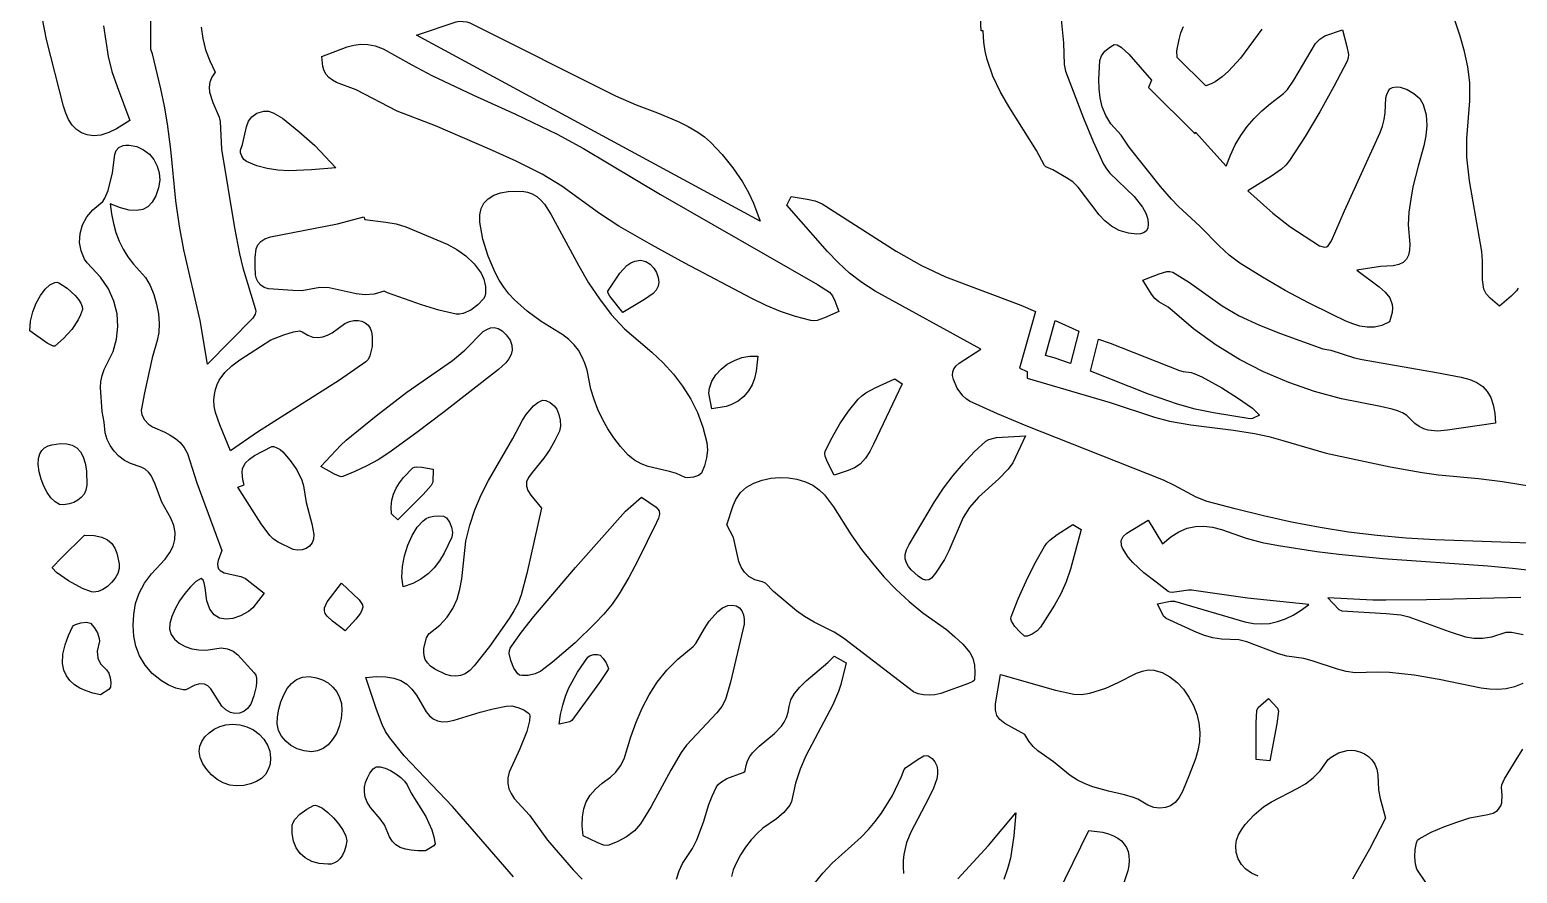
# Model space of a CAD drawing. Header units: centimetres. Extents: x 3.3 to 18.4, y 1.6 to 29.8.
# Drawn here: x 3.35 to 10.59, y 11.43 to 15.53 of the extents above; entities that cross this region are included whole.
import ezdxf

# ---------------------------------------------------------------- set-up
doc = ezdxf.new("R2010")
doc.units = ezdxf.units.CM
doc.layers.add('CUT', color=7, linetype='Continuous')

msp = doc.modelspace()

# ---------------------------------------------------------------- linework, layer by layer
at = {"layer": 'CUT'}
for points in [[(8.349527, 15.763978), (8.377935, 15.470893), (8.381194, 15.365688), (8.388803, 15.333099), (8.475618, 15.104565), (8.522666, 14.991867), (8.573952, 14.88127), (8.58713, 14.858966), (8.603304, 14.83819), (8.722154, 14.723277), (8.7625, 14.671401), (8.778307, 14.643177), (8.788152, 14.613928), (8.79096, 14.588662), (8.788115, 14.56956), (8.780366, 14.555935), (8.76846, 14.547099), (8.753145, 14.542363), (8.735169, 14.541039), (8.694223, 14.545874), (8.65012, 14.559209), (8.612512, 14.579437), (8.580096, 14.605203), (8.55157, 14.635153), (8.450335, 14.769697), (8.423893, 14.794524), (8.392758, 14.815394), (8.326794, 14.853778), (8.293136, 14.867686), (8.286453, 14.874274), (8.247068, 14.948113), (8.112428, 15.161542), (8.070679, 15.234213), (8.034809, 15.309762), (8.007407, 15.389454), (7.99769, 15.43125), (7.99106, 15.474558), (7.987481, 15.529875), (7.977494, 15.529712), (7.959779, 15.881073)], [(4.183803, 15.54819), (4.192393, 15.492645), (4.206199, 15.437594), (4.226006, 15.383094), (4.252599, 15.329201), (4.236283, 15.304569), (4.226935, 15.280166), (4.223624, 15.25582), (4.225419, 15.231359), (4.240601, 15.181408), (4.272359, 15.109736), (4.276767, 15.089169), (4.283274, 14.954834), (4.345964, 14.572056), (4.370183, 14.445113), (4.386813, 14.376856), (4.449184, 14.174483), (4.44979, 14.164034), (4.447083, 14.152269), (4.435261, 14.131747), (4.216032, 13.908737), (4.180089, 14.120833), (4.100623, 14.463784), (4.079035, 14.578899), (4.062012, 14.703037), (4.036499, 14.952718), (4.021052, 15.077173), (4.006173, 15.162792), (3.987863, 15.24791), (3.948553, 15.41774), (3.940077, 15.439626), (3.940974, 15.790747)], [(3.710221, 15.553899), (3.732476, 15.404506), (3.74981, 15.332011), (3.775396, 15.258189), (3.8381, 15.093578), (3.772821, 15.053718), (3.735845, 15.034517), (3.696451, 15.022375), (3.661493, 15.019562), (3.63001, 15.023469), (3.602021, 15.033666), (3.577549, 15.049723), (3.556615, 15.071212), (3.539241, 15.097703), (3.525447, 15.128767), (3.515255, 15.163974), (3.431784, 15.486957), (3.411737, 15.595624)], [(10.589975, 14.278658), (10.581261, 14.265078), (10.556387, 14.239513), (10.498783, 14.190065), (10.453781, 14.229888), (10.434285, 14.250485), (10.423108, 14.272984), (10.417213, 14.318046), (10.417054, 14.410864), (10.413765, 14.456858), (10.354063, 14.800356), (10.340562, 14.915315), (10.339779, 15.005912), (10.354137, 15.188401), (10.354126, 15.279159), (10.344779, 15.35442), (10.328447, 15.429336), (10.307202, 15.503457), (10.283115, 15.576336)], [(9.343244, 15.537516), (9.239346, 15.397099), (9.181375, 15.333703), (9.149834, 15.306078), (9.116189, 15.28207), (9.097265, 15.271601), (9.071257, 15.262454), (8.93172, 15.400132), (8.929653, 15.432816), (8.940623, 15.487483), (8.949259, 15.519757), (8.962514, 15.551465)], [(10.734056, 13.033969), (10.186191, 13.054304), (10.044964, 13.061846), (9.90459, 13.074572), (9.765023, 13.092143), (9.626221, 13.114223), (9.48814, 13.140474), (9.350736, 13.170561), (9.213965, 13.204145), (9.077783, 13.240889), (9.0233, 13.261715), (8.918612, 13.318763), (8.865222, 13.344921), (8.196768, 13.609047), (8.057849, 13.667214), (7.920789, 13.729281), (7.904696, 13.739476), (7.889026, 13.754027), (7.861505, 13.791846), (7.843319, 13.834038), (7.839319, 13.854056), (7.839564, 13.871905), (7.844984, 13.88637), (7.855849, 13.900084), (7.871104, 13.91332), (7.976404, 13.981849), (7.462205, 14.26431), (7.397128, 14.305309), (7.337597, 14.351674), (7.282481, 14.40231), (7.230652, 14.456123), (7.033607, 14.681279), (7.054064, 14.723279), (7.13226, 14.711026), (7.170069, 14.702729), (7.204209, 14.688248), (7.564058, 14.457669), (7.687495, 14.387754), (7.805166, 14.33351), (8.171045, 14.195308), (8.243021, 14.164539), (8.165046, 13.88882), (8.202228, 13.87222), (8.202228, 13.839847), (8.605048, 13.722837), (8.821538, 13.650407), (8.89479, 13.631801), (8.997588, 13.613989), (9.204895, 13.586698), (9.30812, 13.57062), (9.376953, 13.555926), (9.445203, 13.537992), (9.656927, 13.475562), (9.96783, 13.409615), (10.123617, 13.381036), (10.20176, 13.370368), (10.39739, 13.352349), (10.513173, 13.337254), (10.782864, 13.294431)], [(10.611912, 12.354887), (10.571701, 12.338396), (10.531576, 12.329179), (10.491313, 12.326031), (10.450688, 12.327742), (10.409478, 12.333107), (10.20496, 12.375015), (10.084257, 12.396473), (9.963592, 12.409179), (9.90368, 12.410638), (9.797257, 12.407729), (9.752964, 12.413901), (9.710659, 12.424654), (9.588424, 12.466032), (9.54682, 12.476745), (9.464206, 12.488926), (9.425022, 12.500159), (9.269951, 12.558664), (9.231544, 12.567167), (9.1477, 12.570678), (9.105173, 12.577478), (9.065054, 12.588695), (9.02672, 12.603209), (8.878729, 12.671855), (8.865388, 12.683015), (8.836043, 12.742605), (8.899022, 12.756539), (8.918411, 12.755089), (9.261168, 12.655619), (9.302108, 12.647488), (9.342078, 12.644968), (9.381261, 12.647912), (9.419839, 12.656174), (9.457998, 12.669606), (9.495919, 12.688062), (9.533787, 12.711394), (9.571784, 12.739455), (9.273782, 12.76986), (9.001487, 12.808886), (8.985804, 12.809362), (8.906958, 12.798006), (8.896542, 12.799433), (8.888041, 12.803491), (8.828662, 12.84765), (8.770022, 12.893623), (8.716559, 12.943506), (8.693158, 12.970568), (8.664824, 13.01397), (8.660219, 13.027241), (8.659791, 13.050394), (8.66927, 13.069912), (8.686495, 13.086856), (8.789624, 13.150077), (8.860464, 13.034647), (8.900234, 13.068555), (8.94, 13.093572), (8.979997, 13.110261), (9.020463, 13.119186), (9.061633, 13.120911), (9.103745, 13.116), (9.147034, 13.105017), (9.266762, 13.061855), (9.344659, 13.041765), (9.424068, 13.026196), (9.610202, 12.997612), (9.717169, 12.984539), (9.931697, 12.963558), (10.442854, 12.927987), (10.561678, 12.916474), (10.917622, 12.875887)], [(10.603063, 12.773409), (10.143921, 12.762559), (9.946431, 12.760252), (9.882675, 12.761483), (9.663836, 12.772637), (9.717951, 12.715075), (9.731573, 12.708944), (9.947546, 12.696135), (10.019144, 12.689127), (10.058478, 12.680231), (10.254032, 12.607871), (10.33363, 12.583036), (10.374655, 12.576198), (10.417151, 12.575349), (10.461611, 12.582192), (10.531739, 12.604681), (10.557602, 12.604991), (10.61497, 12.593061)], [(6.497047, 11.403726), (6.509074, 11.443705), (6.525173, 11.480428), (6.57407, 11.553324), (6.595728, 11.594965), (6.627227, 11.680513), (6.65381, 11.766249), (6.669323, 11.808126), (6.688486, 11.848776), (6.698137, 11.862423), (6.71083, 11.874626), (6.740438, 11.894001), (6.820629, 11.922008), (6.828023, 11.926611), (6.830939, 11.93163), (6.83467, 11.957055), (6.842146, 11.979706), (6.852837, 12.000009), (6.866215, 12.01839), (6.89892, 12.051089), (6.973328, 12.112156), (7.006577, 12.147335), (7.020363, 12.167576), (7.031553, 12.190152), (7.039617, 12.21549), (7.044028, 12.244014), (7.052268, 12.276055), (7.070359, 12.307313), (7.096119, 12.337959), (7.127364, 12.368169), (7.232181, 12.457918), (7.263535, 12.488119), (7.321691, 12.456422), (7.296145, 12.350435), (7.284731, 12.316233), (7.256712, 12.251986), (7.125196, 12.003323), (7.097252, 11.938641), (7.075199, 11.871112), (7.056207, 11.78171), (7.047068, 11.763527), (7.018889, 11.728274), (6.982758, 11.696746), (6.917038, 11.65212), (6.888123, 11.62582), (6.859472, 11.594356), (6.83232, 11.559355), (6.807906, 11.522447), (6.787467, 11.485258), (6.77224, 11.449419), (6.763464, 11.416556)], [(5.703565, 11.415433), (5.406511, 11.757391), (5.171794, 12.00368), (5.101422, 12.091383), (5.081551, 12.122567), (5.064636, 12.156036), (5.036844, 12.228385), (4.985587, 12.384654), (5.037634, 12.389135), (5.082701, 12.388226), (5.121602, 12.381791), (5.15515, 12.369693), (5.18416, 12.351798), (5.209444, 12.327969), (5.231816, 12.298072), (5.279148, 12.217002), (5.295183, 12.19877), (5.31339, 12.184293), (5.334144, 12.17426), (5.357822, 12.169363), (5.384799, 12.170291), (5.415451, 12.177734), (5.540659, 12.216497), (5.604119, 12.232617), (5.668092, 12.245526), (5.695759, 12.245965), (5.725052, 12.239439), (5.753098, 12.227542), (5.777022, 12.211871), (5.780907, 12.206048), (5.782756, 12.197214), (5.781576, 12.173394), (5.768308, 12.121304), (5.734671, 12.037252), (5.682245, 11.924561), (5.675947, 11.895826), (5.675934, 11.869043), (5.681605, 11.843847), (5.692359, 11.819871), (5.707595, 11.79675), (5.781928, 11.715058), (5.869034, 11.592978), (5.993932, 11.449609), (6.037723, 11.403862)], [(9.325496, 11.418422), (9.293433, 11.432982), (9.266112, 11.452126), (9.24415, 11.475537), (9.228167, 11.5029), (9.218781, 11.533896), (9.216611, 11.56821), (9.220771, 11.593196), (9.230395, 11.618807), (9.244571, 11.644494), (9.262384, 11.669706), (9.305265, 11.716506), (9.351728, 11.754801), (9.390971, 11.779707), (9.515507, 11.844066), (9.555572, 11.868072), (9.593056, 11.896358), (9.626844, 11.930724), (9.665773, 11.985951), (9.679955, 11.997907), (9.716861, 12.017424), (9.758245, 12.028874), (9.778024, 12.030745), (9.795812, 12.029606), (9.820451, 12.023478), (9.842769, 12.013723), (9.862419, 12.000376), (9.879057, 11.983474), (9.892337, 11.963052), (9.901913, 11.939146), (9.907439, 11.911791), (9.911042, 11.838935), (9.919322, 11.796635), (9.944645, 11.700007), (9.866775, 11.549286), (9.784325, 11.404494)], [(10.140576, 11.38766), (10.097685, 11.453119), (10.090318, 11.47691), (10.087579, 11.511609), (10.088655, 11.54883), (10.095129, 11.580927), (10.100885, 11.592664), (10.108586, 11.600253), (10.167042, 11.631539), (10.228228, 11.658415), (10.291168, 11.681655), (10.354887, 11.702035), (10.44246, 11.717566), (10.468596, 11.725276), (10.490125, 11.738494), (10.505197, 11.759765), (10.509735, 11.774216), (10.511658, 11.812338), (10.508288, 11.849503), (10.511267, 11.862984), (10.524262, 11.891184), (10.58453, 11.992774), (10.612469, 12.035407)], [(7.165411, 11.381583), (7.207303, 11.433605), (7.254068, 11.48219), (7.394131, 11.608438), (7.430175, 11.645725), (7.463248, 11.684513), (7.493551, 11.724847), (7.546652, 11.810323), (7.591086, 11.902499), (7.603648, 11.937162), (7.610437, 11.944852), (7.671551, 11.987779), (7.699997, 12.003097), (7.711471, 12.005939), (7.720267, 12.004321), (7.739685, 11.990136), (7.753359, 11.973636), (7.761857, 11.955173), (7.765747, 11.9351), (7.765597, 11.913772), (7.761976, 11.891542), (7.746589, 11.845787), (7.7211, 11.792717), (7.637207, 11.635873), (7.615651, 11.581331), (7.601744, 11.524136), (7.598491, 11.494258), (7.598149, 11.463373), (7.601052, 11.431367)], [(7.865096, 11.404708), (8.013407, 11.56781), (8.14722, 11.726509), (8.136295, 11.614754), (8.120275, 11.506111), (8.106876, 11.453503), (8.088029, 11.402329)], [(8.34854, 11.326598), (8.501813, 11.640918), (8.569053, 11.631742), (8.597147, 11.624175), (8.621645, 11.614647), (8.64261, 11.60318), (8.66011, 11.589793), (8.674208, 11.574506), (8.684971, 11.55734), (8.692465, 11.538314), (8.696753, 11.517449), (8.697902, 11.494765), (8.695978, 11.470281), (8.691045, 11.444019), (8.672415, 11.386236)]]:
    msp.add_lwpolyline(points, dxfattribs=at)
for points in [[(6.599681, 15.037074), (6.631943, 15.014247), (6.662379, 14.988148), (6.718539, 14.928438), (6.769698, 14.862541), (6.817393, 14.795055), (6.847227, 14.743954), (6.87013, 14.691621), (6.903373, 14.603373), (5.231422, 15.508583), (5.42536, 15.573651), (5.441657, 15.576549), (5.476409, 15.573784), (5.491869, 15.568186), (6.200264, 15.213553), (6.300917, 15.17007), (6.403548, 15.130392), (6.50439, 15.088175), (6.552965, 15.064132)], [(9.624835, 15.489737), (9.648902, 15.505112), (9.735089, 15.534857), (9.757331, 15.453459), (9.764123, 15.414957), (9.763322, 15.397836), (9.758539, 15.382736), (9.693759, 15.258533), (9.625665, 15.13595), (9.553708, 15.015693), (9.477339, 14.898466), (9.460014, 14.877016), (9.439339, 14.857627), (9.39012, 14.822632), (9.275495, 14.751024), (9.396686, 14.642931), (9.479949, 14.578673), (9.623843, 14.484692), (9.648038, 14.47675), (9.657776, 14.478491), (9.666492, 14.484214), (9.68251, 14.508128), (9.745125, 14.654708), (9.918127, 15.035289), (9.929562, 15.065833), (9.937956, 15.097952), (9.943015, 15.130709), (9.946702, 15.203131), (9.950664, 15.22055), (9.957109, 15.235388), (9.966482, 15.24699), (9.979228, 15.2547), (9.995793, 15.257864), (10.016621, 15.255825), (10.049991, 15.244278), (10.083132, 15.224731), (10.110966, 15.199774), (10.128412, 15.172), (10.142079, 15.120389), (10.145688, 15.069592), (10.141412, 15.019424), (10.131424, 14.9697), (10.103007, 14.870846), (10.077827, 14.771554), (10.067289, 14.71024), (10.058958, 14.648212), (10.055437, 14.586422), (10.062566, 14.491964), (10.06173, 14.462831), (10.056427, 14.438372), (10.046262, 14.418538), (10.03084, 14.403278), (10.009767, 14.392541), (9.982647, 14.386277), (9.919931, 14.382914), (9.805375, 14.365273), (9.914373, 14.284538), (9.943378, 14.258749), (9.965073, 14.230584), (9.977272, 14.198281), (9.979127, 14.180027), (9.977788, 14.160077), (9.964433, 14.114211), (9.927598, 14.096563), (9.891184, 14.088291), (9.855258, 14.087854), (9.819888, 14.093713), (9.78514, 14.104327), (9.751082, 14.118158), (9.685304, 14.149306), (9.570361, 14.206347), (9.457227, 14.267311), (9.345994, 14.331752), (9.236757, 14.399227), (9.18462, 14.438347), (9.136385, 14.483602), (9.042679, 14.578482), (8.936153, 14.676307), (8.9032, 14.711145), (8.850621, 14.773077), (8.698336, 14.963601), (8.658908, 15.022735), (8.608907, 15.077393), (8.583741, 15.117339), (8.566671, 15.159331), (8.556337, 15.202975), (8.55138, 15.247874), (8.55044, 15.293635), (8.555173, 15.386163), (8.562772, 15.408211), (8.5798, 15.430027), (8.602061, 15.449214), (8.625359, 15.463372), (8.63943, 15.461824), (8.658777, 15.450495), (8.696319, 15.416537), (8.805807, 15.289242), (8.791475, 15.254245), (9.018325, 15.028786), (9.021313, 15.036025), (9.169653, 14.872219), (9.190336, 14.925087), (9.214327, 14.974456), (9.241656, 15.020544), (9.272353, 15.06357), (9.30645, 15.103752), (9.343976, 15.141307), (9.384962, 15.176455), (9.449405, 15.225652), (9.467385, 15.244797), (9.499069, 15.289279), (9.6048, 15.467391)], [(6.04324, 14.95721), (6.418114, 14.73307), (7.182451, 14.296069), (7.239801, 14.25839), (7.255573, 14.240836), (7.266921, 14.216961), (7.286483, 14.164737), (7.215736, 14.133165), (7.181311, 14.121369), (7.165001, 14.119266), (7.149546, 14.120761), (7.075802, 14.140751), (7.002974, 14.165334), (6.931701, 14.194237), (6.862624, 14.227185), (6.536535, 14.39925), (6.375194, 14.488435), (6.215414, 14.580259), (6.1211, 14.641731), (5.937975, 14.77396), (5.842407, 14.832608), (5.715797, 14.896342), (5.586377, 14.954868), (5.3249, 15.066831), (5.137699, 15.139634), (4.937876, 15.242141), (4.843354, 15.277969), (4.822435, 15.289192), (4.805784, 15.302384), (4.792947, 15.317726), (4.783468, 15.335396), (4.776895, 15.355575), (4.770647, 15.404176), (4.89454, 15.451841), (4.927614, 15.460425), (4.960898, 15.464744), (4.995171, 15.463849), (5.031214, 15.45679), (5.069807, 15.442615), (5.208303, 15.364776), (5.3071, 15.312896), (5.509147, 15.216487), (5.713436, 15.12355), (5.915531, 15.026483)], [(4.455645, 15.128902), (4.489165, 15.139541), (4.511448, 15.138787), (4.535387, 15.130896), (4.580092, 15.104255), (4.659937, 15.039812), (4.7366, 14.971345), (4.8398, 14.862835), (4.721457, 14.853448), (4.610687, 14.84945), (4.557567, 14.852334), (4.50565, 14.859998), (4.454706, 14.873587), (4.404505, 14.894247), (4.392614, 14.904418), (4.382234, 14.920194), (4.375829, 14.936934), (4.375865, 14.949994), (4.384772, 14.977067), (4.404386, 15.06355), (4.41527, 15.089525), (4.431685, 15.11177)], [(3.946688, 13.939028), (3.90838, 13.76896), (3.893106, 13.683252), (3.896367, 13.662018), (3.90934, 13.638), (3.927939, 13.616531), (3.948078, 13.602943), (4.007266, 13.577643), (4.034352, 13.563323), (4.059267, 13.54669), (4.081638, 13.526843), (4.101091, 13.502885), (4.117254, 13.473915), (4.162984, 13.331381), (4.285086, 13.001521), (4.266911, 12.953908), (4.264306, 12.937132), (4.26533, 12.923516), (4.269538, 12.912676), (4.27649, 12.904226), (4.296849, 12.892948), (4.377693, 12.876322), (4.39942, 12.866225), (4.491327, 12.795296), (4.436093, 12.723158), (4.414031, 12.705096), (4.375066, 12.68454), (4.338062, 12.671852), (4.303887, 12.667896), (4.273408, 12.673534), (4.247493, 12.689629), (4.227009, 12.717044), (4.212824, 12.756643), (4.204475, 12.820987), (4.198917, 12.844199), (4.193919, 12.858701), (4.184939, 12.866731), (4.159059, 12.850932), (4.131806, 12.825588), (4.104809, 12.793312), (4.079698, 12.756714), (4.058101, 12.718405), (4.041647, 12.680998), (4.031965, 12.647102), (4.030684, 12.61933), (4.038923, 12.594101), (4.055133, 12.571363), (4.077995, 12.551775), (4.106188, 12.535996), (4.138392, 12.524686), (4.173286, 12.518504), (4.209551, 12.518109), (4.282228, 12.529131), (4.313276, 12.524558), (4.339992, 12.512415), (4.363358, 12.494675), (4.442982, 12.407246), (4.449724, 12.396593), (4.453094, 12.381054), (4.453508, 12.361884), (4.451379, 12.340338), (4.441152, 12.295136), (4.425726, 12.255488), (4.410595, 12.233345), (4.39201, 12.21845), (4.371055, 12.210572), (4.348812, 12.209484), (4.326367, 12.214955), (4.304801, 12.226754), (4.2852, 12.244654), (4.232023, 12.32975), (4.217336, 12.343958), (4.199883, 12.352542), (4.178749, 12.353997), (4.153019, 12.346819), (4.110627, 12.325385), (4.09625, 12.324973), (4.061362, 12.332934), (4.024211, 12.348716), (3.99189, 12.367647), (3.946823, 12.404339), (3.91147, 12.445045), (3.885159, 12.489238), (3.867219, 12.53639), (3.856976, 12.585975), (3.853758, 12.637465), (3.856893, 12.690331), (3.865709, 12.744047), (3.882296, 12.794372), (3.908744, 12.843234), (3.942107, 12.888664), (4.009472, 12.960577), (4.032342, 12.992214), (4.047979, 13.023963), (4.05631, 13.056186), (4.057266, 13.089244), (4.050774, 13.1235), (4.036764, 13.159314), (3.993645, 13.237433), (3.960325, 13.324652), (3.941104, 13.366917), (3.928952, 13.383001), (3.912002, 13.397098), (3.892498, 13.408079), (3.840628, 13.42495), (3.810893, 13.440392), (3.784082, 13.460495), (3.760799, 13.484614), (3.741646, 13.512104), (3.727229, 13.542321), (3.718148, 13.57462), (3.71343, 13.625793), (3.703459, 13.678217), (3.695214, 13.7947), (3.697059, 13.823722), (3.702414, 13.852972), (3.712254, 13.882585), (3.755829, 13.970063), (3.773276, 14.029953), (3.779816, 14.091342), (3.775371, 14.153203), (3.759861, 14.214513), (3.733209, 14.274247), (3.695336, 14.331379), (3.630431, 14.401695), (3.617551, 14.419803), (3.600038, 14.45905), (3.592995, 14.500899), (3.595793, 14.543628), (3.607805, 14.585513), (3.628401, 14.624829), (3.656952, 14.659854), (3.705575, 14.700082), (3.716073, 14.7151), (3.731857, 14.753276), (3.753273, 14.839363), (3.763775, 14.928922), (3.770985, 14.947783), (3.78386, 14.962385), (3.804316, 14.971305), (3.817984, 14.97319), (3.834266, 14.97312), (3.871519, 14.966286), (3.904463, 14.951532), (3.932479, 14.930108), (3.954948, 14.903261), (3.971249, 14.872243), (3.980764, 14.838302), (3.982874, 14.802689), (3.976958, 14.766651), (3.963205, 14.727092), (3.946352, 14.696261), (3.925708, 14.674058), (3.900582, 14.660384), (3.870284, 14.655138), (3.834124, 14.658221), (3.791412, 14.669532), (3.741456, 14.688971), (3.748117, 14.639946), (3.75753, 14.593322), (3.769957, 14.549047), (3.785662, 14.507065), (3.804908, 14.467322), (3.827957, 14.429764), (3.855072, 14.394337), (3.913076, 14.329515), (3.935623, 14.291037), (3.95386, 14.247515), (3.967489, 14.200911), (3.976214, 14.153187), (3.979738, 14.106304), (3.977762, 14.062226), (3.969991, 14.022914)], [(6.481149, 13.859414), (6.526052, 13.800903), (6.565284, 13.738753), (6.598412, 13.67269), (6.625001, 13.60244), (6.644618, 13.52773), (6.647331, 13.490938), (6.642316, 13.452335), (6.631769, 13.413929), (6.617887, 13.37773), (6.603883, 13.366351), (6.578485, 13.358355), (6.550608, 13.355762), (6.538525, 13.357123), (6.49684, 13.376327), (6.462903, 13.387122), (6.357844, 13.410997), (6.323882, 13.423162), (6.291522, 13.44095), (6.261404, 13.466475), (6.224577, 13.507618), (6.191349, 13.550299), (6.161755, 13.594539), (6.135834, 13.640357), (6.113623, 13.687774), (6.095158, 13.736809), (6.080477, 13.787483), (6.061485, 13.878545), (6.050515, 13.91395), (6.036432, 13.946324), (6.018958, 13.97596), (5.997816, 14.003149), (5.97273, 14.028184), (5.943421, 14.051358), (5.838824, 14.11656), (5.770502, 14.16576), (5.708427, 14.221039), (5.680912, 14.251107), (5.656374, 14.282872), (5.633899, 14.317696), (5.613638, 14.354682), (5.579854, 14.433503), (5.555216, 14.516074), (5.539916, 14.59913), (5.539065, 14.634951), (5.545966, 14.665916), (5.560051, 14.69203), (5.580754, 14.713295), (5.607509, 14.729717), (5.639749, 14.741299), (5.676908, 14.748045), (5.746195, 14.749833), (5.771659, 14.745128), (5.794983, 14.736162), (5.81634, 14.723254), (5.835905, 14.706723), (5.853849, 14.686886), (5.885572, 14.638568), (6.020871, 14.386482), (6.06906, 14.304545), (6.121262, 14.225442), (6.178956, 14.150243), (6.243624, 14.080022), (6.376062, 13.966614), (6.431008, 13.91456)], [(5.495283, 14.171733), (5.458181, 14.154923), (5.440571, 14.151356), (5.424515, 14.151879), (5.340081, 14.171714), (5.256764, 14.197579), (5.091142, 14.254656), (5.074604, 14.264231), (5.026446, 14.249146), (4.982483, 14.245926), (4.938707, 14.251176), (4.806949, 14.280312), (4.762366, 14.282005), (4.674697, 14.265799), (4.629561, 14.26627), (4.511321, 14.27443), (4.490478, 14.28152), (4.474358, 14.29262), (4.462443, 14.307015), (4.454217, 14.323993), (4.449162, 14.342839), (4.446497, 14.383282), (4.446783, 14.426776), (4.452304, 14.469854), (4.460416, 14.48907), (4.4739, 14.50558), (4.494113, 14.518518), (4.52241, 14.527016), (4.84715, 14.591634), (4.975675, 14.625366), (4.979711, 14.611889), (5.082366, 14.599553), (5.132618, 14.590959), (5.179869, 14.575596), (5.381204, 14.491789), (5.428487, 14.465736), (5.472452, 14.434653), (5.51205, 14.397044), (5.546233, 14.351417), (5.559455, 14.321328), (5.566895, 14.285754), (5.566838, 14.251635), (5.563463, 14.237289), (5.55757, 14.225908), (5.530264, 14.197123)], [(6.407514, 14.330492), (6.410246, 14.307518), (6.407088, 14.287091), (6.397656, 14.269016), (6.382899, 14.252566), (6.341237, 14.222536), (6.236096, 14.159909), (6.172754, 14.238946), (6.161561, 14.257819), (6.161793, 14.263218), (6.220623, 14.351431), (6.254816, 14.388124), (6.273495, 14.401446), (6.293375, 14.410212), (6.321716, 14.413808), (6.346948, 14.407993), (6.368608, 14.394762), (6.386231, 14.376106), (6.399354, 14.354018)], [(9.730146, 13.740154), (9.600181, 13.775797), (9.47409, 13.819377), (9.352031, 13.871286), (9.234162, 13.931915), (9.12064, 14.001655), (9.011625, 14.080898), (8.907273, 14.170034), (8.886901, 14.185472), (8.842512, 14.212358), (8.822927, 14.228349), (8.806103, 14.248477), (8.763695, 14.316761), (8.843313, 14.348229), (8.88045, 14.358996), (8.896446, 14.359598), (8.910003, 14.355663), (8.991947, 14.305098), (9.149747, 14.192703), (9.232216, 14.143528), (9.331495, 14.097734), (9.433764, 14.057785), (9.64073, 13.982735), (9.678672, 13.976786), (9.793176, 13.939671), (9.831915, 13.930422), (10.1931, 13.868636), (10.312906, 13.845328), (10.354658, 13.833913), (10.389382, 13.818669), (10.417602, 13.799158), (10.439845, 13.774944), (10.456637, 13.74559), (10.468503, 13.71066), (10.47597, 13.669716), (10.479563, 13.622324), (10.245816, 13.587051), (10.197583, 13.582826), (10.152452, 13.58676), (10.130642, 13.593593), (10.109118, 13.604635), (10.087717, 13.620608), (10.04876, 13.658167), (10.027387, 13.671119), (10.002973, 13.681551), (9.976332, 13.689924), (9.919637, 13.70234)], [(3.598043, 14.148946), (3.586233, 14.124123), (3.554652, 14.076737), (3.515553, 14.033742), (3.472647, 13.996793), (3.464217, 13.995776), (3.435364, 14.009946), (3.350741, 14.071179), (3.354562, 14.117427), (3.365483, 14.162736), (3.381946, 14.205128), (3.40239, 14.242626), (3.425256, 14.273252), (3.448984, 14.29503), (3.472013, 14.30598), (3.482779, 14.306778), (3.492786, 14.304127), (3.533015, 14.278545), (3.571807, 14.242676), (3.587657, 14.223553), (3.599538, 14.205062), (3.606247, 14.188271), (3.606581, 14.174247)], [(4.58629, 14.051034), (4.633291, 14.066499), (4.664837, 14.070089), (4.676257, 14.066043), (4.702674, 14.049411), (4.728192, 14.04045), (4.752795, 14.038137), (4.776467, 14.04145), (4.799192, 14.049366), (4.820953, 14.060863), (4.883292, 14.105612), (4.905309, 14.115534), (4.926915, 14.120591), (4.947455, 14.121101), (4.966272, 14.117379), (4.982709, 14.109743), (4.99611, 14.098508), (5.005819, 14.083992), (5.012266, 14.065316), (5.016014, 14.043132), (5.015692, 13.9942), (5.005418, 13.949115), (4.996725, 13.931742), (4.985755, 13.9198), (4.856578, 13.830622), (4.457949, 13.578401), (4.327361, 13.487199), (4.275207, 13.613175), (4.254472, 13.673884), (4.2485, 13.703896), (4.246627, 13.733764), (4.248686, 13.760995), (4.253795, 13.786033), (4.261685, 13.809061), (4.272091, 13.830265), (4.299374, 13.867935), (4.333502, 13.900517), (4.372334, 13.929487), (4.523724, 14.02631)], [(8.452798, 14.069119), (8.412689, 13.911069), (8.33277, 13.939611), (8.290708, 13.950728), (8.3388, 14.121205)], [(5.556816, 14.066663), (5.574206, 14.077776), (5.591937, 14.084512), (5.610102, 14.086063), (5.628795, 14.08162), (5.648108, 14.070375), (5.668135, 14.051519), (5.686752, 14.025497), (5.69606, 14.000744), (5.697391, 13.977322), (5.692077, 13.955294), (5.681449, 13.934721), (5.666838, 13.915665), (5.630992, 13.882348), (5.366953, 13.676789), (5.233039, 13.576463), (5.09786, 13.477907), (5.045215, 13.443759), (4.98957, 13.41373), (4.932047, 13.386938), (4.873765, 13.3625), (4.865762, 13.361299), (4.856265, 13.363215), (4.832693, 13.374289), (4.766591, 13.410656), (4.863495, 13.514174), (4.890355, 13.53866), (5.036373, 13.657158), (5.185122, 13.772174), (5.407266, 13.925715), (5.467413, 13.977322)], [(8.605625, 14.010825), (8.942253, 13.877555), (8.960716, 13.872692), (8.999281, 13.86728), (9.017371, 13.861867), (9.050958, 13.846424), (9.148591, 13.793536), (9.224239, 13.745505), (9.298381, 13.695088), (9.331512, 13.660107), (9.297461, 13.644065), (9.286912, 13.643277), (9.10767, 13.672126), (9.018932, 13.68957), (8.932285, 13.713375), (8.791515, 13.763051), (8.509117, 13.873722), (8.548875, 14.030776)], [(6.687745, 13.857243), (6.713156, 13.884889), (6.743503, 13.908334), (6.77769, 13.926946), (6.81462, 13.940094), (6.853196, 13.947146), (6.89232, 13.947472), (6.884612, 13.873793), (6.876267, 13.839501), (6.86395, 13.807474), (6.846929, 13.778135), (6.82447, 13.751909), (6.795841, 13.72922), (6.760308, 13.710493), (6.738184, 13.703264), (6.667704, 13.691285), (6.654236, 13.767849), (6.656118, 13.791873), (6.668367, 13.826027)], [(7.2202, 13.485455), (7.253661, 13.55257), (7.291034, 13.61809), (7.332885, 13.680476), (7.379781, 13.738192), (7.397416, 13.754887), (7.41749, 13.769378), (7.462795, 13.793695), (7.558956, 13.837308), (7.594127, 13.812795), (7.455182, 13.519509), (7.436569, 13.484198), (7.4154, 13.451281), (7.390187, 13.422916), (7.36275, 13.404445), (7.330515, 13.391224), (7.262465, 13.368694), (7.230848, 13.432006), (7.219375, 13.461623), (7.217809, 13.47447)], [(5.398895, 12.392358), (5.373851, 12.399092), (5.320951, 12.424829), (5.299932, 12.439717), (5.284717, 12.455445), (5.274608, 12.472003), (5.268906, 12.48938), (5.266914, 12.507565), (5.267932, 12.526549), (5.27992, 12.577636), (5.292296, 12.597637), (5.3458, 12.638941), (5.381511, 12.677788), (5.408828, 12.720483), (5.428985, 12.766313), (5.443214, 12.814565), (5.45275, 12.864528), (5.472394, 13.048278), (5.490422, 13.126027), (5.515462, 13.200596), (5.54622, 13.272606), (5.581404, 13.342675), (5.700582, 13.547427), (5.747469, 13.636287), (5.76532, 13.66425), (5.800864, 13.705593), (5.82173, 13.722231), (5.844166, 13.733247), (5.861341, 13.732015), (5.882321, 13.721948), (5.901903, 13.70662), (5.914877, 13.689604), (5.924771, 13.663807), (5.93106, 13.635362), (5.932168, 13.607292), (5.926524, 13.582622), (5.904922, 13.537165), (5.879922, 13.49295), (5.851567, 13.450929), (5.794023, 13.381878), (5.776648, 13.357071), (5.767586, 13.335632), (5.766646, 13.315561), (5.773639, 13.294856), (5.788373, 13.271516), (5.840305, 13.208928), (5.768087, 12.889942), (5.740971, 12.786065), (5.726064, 12.74637), (5.705588, 12.708143), (5.681897, 12.671108), (5.587351, 12.536114), (5.512849, 12.440619), (5.491327, 12.418327), (5.46924, 12.40287), (5.446519, 12.393732), (5.423094, 12.3904)], [(7.756238, 12.892582), (7.736128, 12.867816), (7.723956, 12.860333), (7.709618, 12.858282), (7.692549, 12.863291), (7.672184, 12.876984), (7.638238, 12.908048), (7.624556, 12.924552), (7.61435, 12.942167), (7.608584, 12.961241), (7.608218, 12.982121), (7.614215, 13.005155), (7.627537, 13.03069), (7.750498, 13.238308), (7.794988, 13.304915), (7.841723, 13.366534), (7.891552, 13.426057), (7.944704, 13.482317), (8.00141, 13.534152), (8.01546, 13.54285), (8.052708, 13.551779), (8.193695, 13.559496), (8.132211, 13.428645), (8.110268, 13.397524), (8.063531, 13.350393), (7.964605, 13.261055), (7.921091, 13.211951), (7.89075, 13.163205), (7.820711, 13.000987), (7.799776, 12.958784)], [(3.393203, 13.449247), (3.39904, 13.4716), (3.409183, 13.488837), (3.422956, 13.501652), (3.439684, 13.510737), (3.458692, 13.516784), (3.500846, 13.522536), (3.531255, 13.521657), (3.557437, 13.514694), (3.579439, 13.501671), (3.597306, 13.482612), (3.611087, 13.45754), (3.620829, 13.42648), (3.626578, 13.389455), (3.628733, 13.319603), (3.624053, 13.296318), (3.614822, 13.27649), (3.601523, 13.259977), (3.584636, 13.246635), (3.564645, 13.236323), (3.542032, 13.228896), (3.517278, 13.224213), (3.495221, 13.226562), (3.473687, 13.238368), (3.453336, 13.258081), (3.434826, 13.284154), (3.418814, 13.315039), (3.405958, 13.349188), (3.396916, 13.385053), (3.392346, 13.421087)], [(4.682142, 13.317223), (4.69557, 13.235311), (4.723473, 13.132107), (4.732672, 13.080035), (4.731488, 13.057781), (4.724023, 13.038776), (4.711387, 13.023452), (4.694692, 13.012241), (4.675047, 13.005572), (4.653563, 13.00388), (4.63135, 13.007593), (4.559414, 13.042936), (4.536143, 13.057228), (4.517682, 13.075098), (4.47698, 13.132601), (4.362792, 13.311016), (4.394272, 13.32241), (4.387299, 13.345455), (4.383551, 13.383987), (4.38615, 13.399933), (4.398724, 13.426324), (4.419043, 13.446905), (4.444599, 13.463504), (4.527603, 13.507688), (4.537833, 13.508136), (4.553116, 13.502312), (4.569193, 13.492664), (4.581805, 13.481643), (4.617846, 13.439148), (4.649903, 13.39446), (4.674147, 13.344793)], [(5.264551, 13.274716), (5.141046, 13.151739), (5.110206, 13.179891), (5.108411, 13.214333), (5.112133, 13.246592), (5.12072, 13.276834), (5.13352, 13.30522), (5.149882, 13.331916), (5.169155, 13.357086), (5.213827, 13.4035), (5.221537, 13.407882), (5.231668, 13.409661), (5.257031, 13.407731), (5.313044, 13.398183), (5.310565, 13.333773), (5.303259, 13.317794)], [(7.259841, 13.214646), (7.346547, 13.078424), (7.396497, 13.007771), (7.449282, 12.939829), (7.505186, 12.87481), (7.564497, 12.812931), (7.627497, 12.754406), (7.694475, 12.699448), (7.809138, 12.617232), (7.8507, 12.583088), (7.88927, 12.545928), (7.92372, 12.505835), (7.938167, 12.478135), (7.945793, 12.444881), (7.948048, 12.409467), (7.946382, 12.375289), (7.943676, 12.36977), (7.937211, 12.36455), (7.916303, 12.354865), (7.781856, 12.306406), (7.75329, 12.300684), (7.72638, 12.298729), (7.698368, 12.299773), (7.671952, 12.305012), (7.649827, 12.315644), (7.309087, 12.576038), (7.26329, 12.604606), (7.166105, 12.653996), (7.119079, 12.681126), (7.079618, 12.709082), (6.967461, 12.802428), (6.928923, 12.842605), (6.91503, 12.849278), (6.877494, 12.859857), (6.848479, 12.875947), (6.826664, 12.896751), (6.810729, 12.921472), (6.799352, 12.949316), (6.773016, 13.06538), (6.741423, 13.127214), (6.771303, 13.221114), (6.78467, 13.251038), (6.807468, 13.283581), (6.837318, 13.309812), (6.872742, 13.32999), (6.912263, 13.344374), (6.954404, 13.353222), (6.997687, 13.356791), (7.040636, 13.355342), (7.081774, 13.349132), (7.123536, 13.336725), (7.159135, 13.319331), (7.189567, 13.297688), (7.21583, 13.272534)], [(6.003044, 12.553839), (5.89341, 12.459134), (5.835907, 12.415441), (5.8089, 12.402444), (5.775649, 12.394786), (5.74485, 12.394021), (5.733088, 12.396709), (5.725199, 12.401702), (5.705388, 12.430721), (5.689874, 12.466607), (5.682605, 12.501401), (5.683297, 12.515902), (5.687532, 12.527146), (5.742737, 12.60513), (5.801714, 12.680633), (6.005189, 12.919784), (6.248687, 13.193295), (6.325565, 13.262171), (6.397197, 13.212423), (6.411585, 13.194648), (6.413674, 13.179295), (6.408556, 13.159691), (6.399487, 13.13867), (6.307496, 12.953103), (6.264526, 12.871218), (6.218092, 12.791491), (6.182744, 12.740964), (6.142725, 12.693248), (6.099729, 12.647724)], [(5.403306, 13.067247), (5.365839, 12.988871), (5.343491, 12.952423), (5.317779, 12.918727), (5.287988, 12.888477), (5.2534, 12.862368), (5.213301, 12.841093), (5.166974, 12.825347), (5.161243, 12.872634), (5.16369, 12.924065), (5.173313, 12.976871), (5.189108, 13.028282), (5.210074, 13.07553), (5.235207, 13.115844), (5.263506, 13.146455), (5.278529, 13.157257), (5.293967, 13.164595), (5.316066, 13.169901), (5.340606, 13.171603), (5.362922, 13.168767), (5.37835, 13.160461), (5.392099, 13.140204), (5.402172, 13.11492), (5.406573, 13.089103)], [(8.122555, 12.670243), (8.123293, 12.679398), (8.158843, 12.767173), (8.19752, 12.853808), (8.239783, 12.938659), (8.286089, 13.021082), (8.298086, 13.037663), (8.312741, 13.052652), (8.347661, 13.079273), (8.423413, 13.128975), (8.464479, 13.10463), (8.413276, 12.9115), (8.391151, 12.849181), (8.365, 12.791836), (8.334772, 12.736115), (8.267111, 12.628648), (8.249903, 12.611051), (8.226311, 12.595483), (8.203767, 12.585674), (8.189698, 12.585356), (8.165416, 12.60691), (8.142087, 12.633189), (8.125962, 12.659062)], [(3.650574, 12.80181), (3.607776, 12.817634), (3.538403, 12.855293), (3.480488, 12.89558), (3.461324, 12.916827), (3.46188, 12.920719), (3.504577, 12.966587), (3.617767, 13.077159), (3.664483, 13.075704), (3.701081, 13.067618), (3.728953, 13.053943), (3.749489, 13.035717), (3.764083, 13.01398), (3.774125, 12.989772), (3.786121, 12.938101), (3.786216, 12.914809), (3.779183, 12.890907), (3.766332, 12.867569), (3.748978, 12.845967), (3.728431, 12.827274), (3.706004, 12.812664), (3.68301, 12.803309), (3.66076, 12.800383)], [(4.784073, 12.722741), (4.797699, 12.752193), (4.867182, 12.843841), (4.952657, 12.761906), (4.969228, 12.737702), (4.970498, 12.727042), (4.966378, 12.711722), (4.958984, 12.696874), (4.937211, 12.668184), (4.885588, 12.611968), (4.823285, 12.658835), (4.797021, 12.683069), (4.788268, 12.695901), (4.783637, 12.709407)], [(6.402725, 12.362461), (6.449011, 12.420135), (6.502383, 12.473728), (6.577914, 12.535577), (6.590432, 12.550705), (6.63195, 12.623587), (6.654757, 12.658589), (6.696641, 12.705162), (6.720647, 12.723732), (6.746168, 12.734815), (6.768392, 12.73709), (6.787288, 12.733011), (6.802658, 12.723318), (6.814304, 12.708751), (6.82203, 12.690049), (6.825636, 12.667951), (6.824926, 12.643199), (6.758335, 12.361089), (6.73392, 12.277292), (6.717141, 12.24349), (6.692804, 12.212135), (6.544203, 12.055338), (6.518256, 12.019967), (6.468735, 11.933211), (6.373851, 11.757243), (6.321547, 11.672563), (6.291858, 11.638822), (6.253938, 11.610121), (6.211391, 11.586935), (6.167821, 11.569738), (6.155296, 11.567945), (6.141512, 11.569799), (6.11092, 11.58136), (6.042899, 11.614255), (6.037882, 11.663603), (6.038448, 11.706976), (6.044883, 11.745418), (6.057471, 11.779976), (6.076495, 11.811694), (6.10224, 11.841619), (6.13499, 11.870795), (6.175029, 11.900269), (6.201523, 11.923879), (6.2242, 11.954247), (6.242051, 11.988321), (6.275004, 12.096772), (6.299665, 12.167863), (6.328724, 12.236035), (6.362853, 12.300998)], [(3.626715, 12.653699), (3.645622, 12.6486), (3.664113, 12.628132), (3.679506, 12.601817), (3.688538, 12.574497), (3.689646, 12.561974), (3.679359, 12.511872), (3.682096, 12.479007), (3.687863, 12.464092), (3.696644, 12.449742), (3.723497, 12.421394), (3.734903, 12.405411), (3.741898, 12.383636), (3.744553, 12.35984), (3.742935, 12.337792), (3.735677, 12.325849), (3.694229, 12.300137), (3.657864, 12.308266), (3.624405, 12.318979), (3.594315, 12.332549), (3.568055, 12.349245), (3.546086, 12.369338), (3.52887, 12.3931), (3.516868, 12.420801), (3.510543, 12.452712), (3.512005, 12.497297), (3.522694, 12.542912), (3.539285, 12.588086), (3.558455, 12.631349), (3.563857, 12.637539), (3.573289, 12.643075), (3.599323, 12.651191)], [(6.122099, 12.360038), (5.987138, 12.175856), (5.977947, 12.169452), (5.925414, 12.157929), (5.932518, 12.205188), (5.942953, 12.250164), (5.956527, 12.293048), (5.973047, 12.33403), (6.01416, 12.411053), (6.064759, 12.48276), (6.07688, 12.490931), (6.094636, 12.495929), (6.112512, 12.496891), (6.124989, 12.49295), (6.140475, 12.476656), (6.154641, 12.456245), (6.165182, 12.429076), (6.163957, 12.423492)], [(4.562201, 12.229925), (4.57239, 12.266261), (4.585829, 12.300302), (4.602794, 12.330696), (4.623564, 12.356092), (4.648415, 12.375137), (4.677627, 12.38648), (4.711475, 12.388768), (4.744725, 12.383492), (4.775083, 12.373057), (4.802057, 12.357869), (4.825155, 12.338334), (4.843886, 12.314859), (4.857757, 12.28785), (4.866276, 12.257713), (4.868951, 12.224855), (4.865427, 12.184666), (4.856298, 12.146929), (4.842243, 12.112568), (4.823937, 12.08251), (4.802059, 12.05768), (4.777285, 12.039002), (4.750293, 12.027402), (4.721761, 12.023805), (4.68533, 12.027944), (4.651533, 12.038127), (4.621279, 12.053755), (4.595477, 12.074231), (4.575037, 12.098956), (4.560868, 12.127332), (4.553881, 12.158762), (4.554983, 12.192647)], [(8.93113, 12.360862), (8.962059, 12.327339), (8.988609, 12.289499), (9.010233, 12.248819), (9.026387, 12.206777), (9.036524, 12.164853), (9.041159, 12.117136), (9.039303, 12.072131), (9.032121, 12.029322), (9.020775, 11.988197), (8.990252, 11.908936), (8.957046, 11.830235), (8.941706, 11.80031), (8.922411, 11.777242), (8.899806, 11.760993), (8.874539, 11.751527), (8.847253, 11.748805), (8.818596, 11.752791), (8.789212, 11.763448), (8.740535, 11.792102), (8.719566, 11.801132), (8.675568, 11.814207), (8.597216, 11.832214), (8.520768, 11.853078), (8.483545, 11.867255), (8.447143, 11.885354), (8.411677, 11.908444), (8.329648, 11.974914), (8.253258, 12.028352), (8.230341, 12.04956), (8.210311, 12.074162), (8.190918, 12.107134), (8.09335, 12.160171), (8.069191, 12.179507), (8.054298, 12.200266), (8.047464, 12.224971), (8.047485, 12.256143), (8.071663, 12.398642), (8.34007, 12.322431), (8.428268, 12.302901), (8.466292, 12.301157), (8.506083, 12.307611), (8.584849, 12.332333), (8.644829, 12.35947), (8.73382, 12.405136), (8.762537, 12.415678), (8.790493, 12.421379), (8.817518, 12.420738), (8.858313, 12.40904), (8.896366, 12.388588)], [(9.382061, 11.979037), (9.31585, 11.98551), (9.315303, 12.164613), (9.318554, 12.224022), (9.325334, 12.239141), (9.374909, 12.282017), (9.419985, 12.234838), (9.424451, 12.220208), (9.416404, 12.159649)], [(4.372834, 12.15432), (4.407083, 12.144725), (4.438559, 12.129314), (4.466346, 12.108895), (4.489528, 12.084277), (4.507192, 12.056267), (4.518421, 12.025676), (4.522301, 11.993312), (4.519311, 11.9632), (4.510701, 11.936429), (4.496716, 11.913197), (4.477602, 11.893706), (4.453608, 11.878155), (4.424979, 11.866747), (4.391962, 11.85968), (4.354804, 11.857156), (4.323437, 11.860968), (4.292204, 11.871949), (4.262309, 11.888973), (4.234957, 11.910914), (4.211352, 11.936645), (4.192696, 11.96504), (4.180194, 11.994974), (4.175049, 12.025321), (4.177792, 12.050117), (4.187225, 12.073928), (4.202498, 12.096061), (4.222761, 12.115823), (4.247165, 12.13252), (4.27486, 12.145459), (4.304997, 12.153947), (4.336727, 12.157289)], [(4.98382, 11.873945), (4.992912, 11.896894), (5.005472, 11.919317), (5.020985, 11.94117), (5.034812, 11.949353), (5.055054, 11.949538), (5.079472, 11.943141), (5.105827, 11.931576), (5.13188, 11.916261), (5.155393, 11.89861), (5.174128, 11.880038), (5.185845, 11.861962), (5.206084, 11.822578), (5.276914, 11.708547), (5.305702, 11.64362), (5.316222, 11.609872), (5.322909, 11.575732), (5.316583, 11.565082), (5.275805, 11.54167), (5.239002, 11.541796), (5.206363, 11.544073), (5.177736, 11.549129), (5.152963, 11.557595), (5.131892, 11.570099), (5.114366, 11.587272), (5.10023, 11.609743), (5.075412, 11.668765), (5.054904, 11.697465), (5.008422, 11.752925), (4.992441, 11.777814), (4.982506, 11.802405), (4.978102, 11.826655), (4.978711, 11.850517)], [(4.801281, 11.728511), (4.828805, 11.701765), (4.854188, 11.671751), (4.874917, 11.641233), (4.888478, 11.612976), (4.892357, 11.589744), (4.888379, 11.563915), (4.881609, 11.540976), (4.872376, 11.521145), (4.861013, 11.50464), (4.847849, 11.491678), (4.833216, 11.482477), (4.817445, 11.477256), (4.800866, 11.476231), (4.759009, 11.480038), (4.722308, 11.490489), (4.691071, 11.507101), (4.665603, 11.529397), (4.646212, 11.556898), (4.633205, 11.589122), (4.626888, 11.625592), (4.627568, 11.665828), (4.631345, 11.679597), (4.639368, 11.693568), (4.664889, 11.720678), (4.697607, 11.74428), (4.730997, 11.761496), (4.739598, 11.762936), (4.749864, 11.761141), (4.774129, 11.749225)]]:
    msp.add_lwpolyline(points, close=True, dxfattribs=at)

doc.saveas('drawing.dxf')
